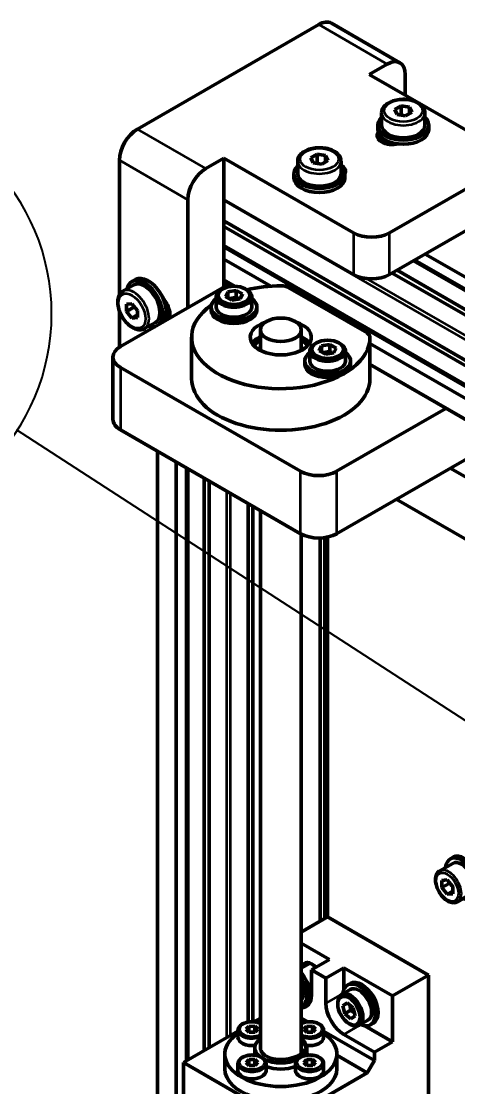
# Model space of a CAD drawing. Header units: millimetres. Extents: x -2015 to 3360, y -4745 to 2376.
# Drawn here: x 1363.9 to 1449.5, y 1187.3 to 1396.6 of the extents above; entities that cross this region are included whole.
import ezdxf

# ---------------------------------------------------------------- set-up
doc = ezdxf.new("R2010")
doc.units = ezdxf.units.MM
doc.header["$LTSCALE"] = 8
for name, color, linetype, lineweight in [('Symbol (ISO)', 7, 'Continuous', 25), ('Visible (ISO)', 7, 'Continuous', 50), ('Visible Narrow (ISO)', 7, 'Continuous', 35)]:
    doc.layers.add(name, color=color, linetype=linetype, lineweight=lineweight)
doc.styles.add('Note Text (ISO)', font='tahoma.ttf')

# ---------------------------------------------------------------- blocks, each defined once
blk = doc.blocks.new('Balloon8')
at = {"layer": 'Symbol (ISO)'}
for p, q in [((165.979, 172.638), (165.82, 172.638)), ((185.328, 154.83), (170.369, 164.539)), ((165.979, 162.138), (165.82, 162.138)), ((185.6, 155.249), (185.056, 154.411)), ((187.425, 153.469), (185.6, 155.249)), ((185.328, 154.83), (187.425, 153.469)), ((185.056, 154.411), (187.425, 153.469))]:
    blk.add_line(p, q, dxfattribs=at)
at = {"layer": 'Symbol (ISO)', "flags": 128}
blk.add_lwpolyline([(185.056, 154.411), (187.425, 153.469), (185.6, 155.249), (185.056, 154.411)], dxfattribs=at)
at = {"layer": 'Symbol (ISO)'}
for centre, start, end in [((165.82, 167.388), 90, 270), ((165.979, 167.388), 270, 90)]:
    blk.add_arc(centre, 5.25, start, end, dxfattribs=at)
blk.add_solid([(185.056, 154.411), (187.425, 153.469), (185.6, 155.249), (185.056, 154.411)], dxfattribs=at)
at = {"layer": 'Symbol (ISO)', "insert": (165.899, 167.425), "char_height": 3.5, "attachment_point": 5, "style": 'Note Text (ISO)'}
blk.add_mtext('014', dxfattribs=at)

msp = doc.modelspace()

# ---------------------------------------------------------------- linework, layer by layer
at = {"layer": 'Visible (ISO)'}
for p, q in [((1386.65, 1375.4), (1422.22, 1395.93)), ((1438.15, 1388.42), (1424.72, 1396.18)), ((1432.12, 1386.13), (1435.65, 1388.17)), ((1457.57, 1371.44), (1432.12, 1386.13)), ((1439.19, 1386.13), (1439.19, 1382.05)), ((1437.16, 1379.25), (1438.39, 1379.95)), ((1437.61, 1378.28), (1437.16, 1379.25)), ((1438.39, 1379.95), (1440.06, 1379.7)), ((1438.39, 1378.16), (1438.39, 1379.95)), ((1440.06, 1379.7), (1440.51, 1378.73)), ((1440.06, 1378.47), (1440.06, 1379.7)), ((1434.58, 1378.58), (1434.58, 1376.13)), ((1439.28, 1378.02), (1437.61, 1378.28)), ((1440.51, 1378.73), (1439.28, 1378.02)), ((1443.08, 1378.58), (1443.08, 1376.13)), ((1433.83, 1375.31), (1433.83, 1376.13)), ((1443.83, 1375.31), (1443.83, 1376.13)), ((1436.33, 1372.81), (1436.33, 1372.37)), ((1383.11, 1342.83), (1383.11, 1369.27)), ((1400.08, 1367.64), (1403.62, 1369.68)), ((1403.62, 1369.68), (1429.08, 1354.98)), ((1403.62, 1361.52), (1403.62, 1369.68)), ((1418.11, 1369.07), (1418.11, 1366.62)), ((1420.69, 1369.74), (1421.91, 1370.44)), ((1421.13, 1368.77), (1420.69, 1369.74)), ((1422.81, 1368.51), (1421.13, 1368.77)), ((1421.91, 1370.44), (1423.58, 1370.18)), ((1421.91, 1368.65), (1421.91, 1370.44)), ((1424.03, 1369.22), (1422.81, 1368.51)), ((1423.58, 1370.18), (1424.03, 1369.22)), ((1423.58, 1368.96), (1423.58, 1370.18)), ((1426.61, 1369.07), (1426.61, 1366.62)), ((1417.36, 1365.8), (1417.36, 1366.62)), ((1427.36, 1365.8), (1427.36, 1366.62)), ((1436.15, 1354.98), (1457.57, 1367.35)), ((1396.55, 1340.29), (1396.55, 1361.52)), ((1429.08, 1346.82), (1403.62, 1361.52)), ((1403.62, 1361.52), (1403.62, 1344.37)), ((1457.57, 1359.19), (1436.15, 1346.82)), ((1403.62, 1357.34), (1819.02, 1117.5)), ((1403.62, 1356.26), (1818.77, 1116.57)), ((1403.62, 1352.51), (1817.88, 1113.34)), ((1403.62, 1352.23), (1817.81, 1113.1)), ((1443.13, 1350.85), (1837.89, 1122.94)), ((1403.62, 1349.86), (1412.84, 1344.53)), ((1440.83, 1349.52), (1829.53, 1125.11)), ((1441.08, 1349.66), (1830.17, 1125.02)), ((1386.27, 1345.84), (1385.56, 1345.43)), ((1436.66, 1347.11), (1822.75, 1124.2)), ((1437.59, 1347.65), (1823.79, 1124.68)), ((1404.75, 1345.02), (1383.33, 1332.65)), ((1383.82, 1343.56), (1385.94, 1344.78)), ((1403.41, 1344), (1403.12, 1343.84)), ((1403.62, 1345.67), (1405.6, 1344.53)), ((1403.62, 1345.43), (1404.19, 1345.1)), ((1404.37, 1343.44), (1406.05, 1343.7)), ((1406.05, 1342.4), (1406.05, 1343.7)), ((1406.05, 1343.7), (1407.27, 1343)), ((1407.79, 1344), (1408.07, 1343.84)), ((1431.71, 1335.34), (1416.26, 1344.26)), ((1402.1, 1342.41), (1402.1, 1340.45)), ((1403.93, 1342.48), (1404.37, 1343.44)), ((1405.15, 1341.77), (1403.93, 1342.48)), ((1404.37, 1342.22), (1404.37, 1343.44)), ((1406.82, 1342.03), (1405.15, 1341.77)), ((1407.27, 1343), (1406.82, 1342.03)), ((1409.1, 1342.41), (1409.1, 1340.45)), ((1383.11, 1332.53), (1383.11, 1339.67)), ((1384.53, 1340.99), (1385.59, 1341.09)), ((1384.53, 1339.58), (1384.53, 1340.99)), ((1386.08, 1340.48), (1384.53, 1339.58)), ((1385.59, 1338.26), (1384.53, 1339.58)), ((1385.59, 1341.09), (1386.65, 1339.77)), ((1386.65, 1339.77), (1386.65, 1338.36)), ((1392.19, 1340.6), (1392.57, 1340.82)), ((1401.1, 1339.8), (1401.1, 1340.45)), ((1410.1, 1339.8), (1410.1, 1340.45)), ((1385.59, 1338.26), (1386.65, 1338.87)), ((1386.65, 1338.36), (1385.59, 1338.26)), ((1388.07, 1336.2), (1390.19, 1337.42)), ((1410.79, 1331.91), (1410.79, 1335.96)), ((1418.79, 1331.91), (1418.79, 1335.96)), ((1397.29, 1326.33), (1397.29, 1334.49)), ((1421.79, 1333.39), (1421.51, 1333.22)), ((1426.18, 1333.39), (1426.46, 1333.22)), ((1432.29, 1326.33), (1432.29, 1334.49)), ((1432.29, 1333.3), (1817.23, 1111.06)), ((1383.12, 1332.53), (1383.11, 1332.53)), ((1420.48, 1331.8), (1420.48, 1329.84)), ((1422.31, 1331.86), (1422.76, 1332.83)), ((1423.54, 1331.16), (1422.31, 1331.86)), ((1422.76, 1332.83), (1424.43, 1333.09)), ((1422.76, 1331.6), (1422.76, 1332.83)), ((1425.21, 1331.42), (1423.54, 1331.16)), ((1424.43, 1331.78), (1424.43, 1333.09)), ((1424.43, 1333.09), (1425.66, 1332.38)), ((1425.66, 1332.38), (1425.21, 1331.42)), ((1427.48, 1331.8), (1427.48, 1329.84)), ((1381.86, 1330.61), (1381.86, 1318.36)), ((1419.48, 1329.18), (1419.48, 1329.84)), ((1428.48, 1329.18), (1428.48, 1329.84)), ((1432.29, 1329.12), (1816.18, 1107.48)), ((1383.33, 1328.57), (1418.68, 1308.16)), ((1425.75, 1308.16), (1447.17, 1320.52)), ((1418.68, 1295.91), (1383.33, 1316.32)), ((1457.78, 1314.4), (1425.75, 1295.91)), ((1390.6, 1052), (1390.6, 1312.12)), ((1394.23, 1049.91), (1394.23, 1310.03)), ((1396.29, 1192.38), (1396.29, 1308.84)), ((1396.53, 1192.52), (1396.53, 1308.7)), ((1461.46, 1301.04), (1448.05, 1308.78)), ((1448.05, 1308.78), (1457.93, 1303.08)), ((1399.77, 1194.39), (1399.77, 1306.83)), ((1400.71, 1194.93), (1400.71, 1306.29)), ((1408.37, 1199.97), (1408.37, 1301.86)), ((1437.44, 1302.66), (1480.55, 1277.77)), ((1409.3, 1200.04), (1409.3, 1301.32)), ((1410.79, 1194.9), (1410.79, 1300.47)), ((1418.79, 1194.22), (1418.79, 1295.85)), ((1422.51, 1219.77), (1422.51, 1295.07)), ((1423.45, 1220.3), (1423.45, 1295.15)), ((1423.98, 1220.62), (1423.98, 1295.25)), ((1445.99, 1229.68), (1448.54, 1231.15)), ((1448.6, 1232.35), (1448.04, 1232.02)), ((1446.4, 1227.81), (1447.46, 1227.9)), ((1446.4, 1226.39), (1446.4, 1227.81)), ((1447.81, 1227.21), (1446.4, 1226.39)), ((1447.46, 1225.07), (1446.4, 1226.39)), ((1447.46, 1227.9), (1448.52, 1226.58)), ((1448.52, 1226.58), (1448.52, 1225.17)), ((1448.52, 1225.69), (1447.46, 1225.07)), ((1448.52, 1225.17), (1447.46, 1225.07)), ((1449.49, 1223.62), (1452.04, 1225.09)), ((1423.98, 1220.62), (1418.79, 1217.62)), ((1443.78, 1209.18), (1423.98, 1220.62)), ((1418.79, 1215.45), (1424.34, 1212.25)), ((1424.34, 1212.25), (1420.8, 1210.21)), ((1418.79, 1210.54), (1420.55, 1211.55)), ((1423.63, 1208.57), (1420.8, 1210.21)), ((1420.8, 1210.21), (1420.8, 1205.31)), ((1423.63, 1208.57), (1427.17, 1210.61)), ((1427.17, 1210.61), (1427.17, 1206.38)), ((1427.17, 1210.61), (1436.71, 1205.1)), ((1423.63, 1203.67), (1423.63, 1208.57)), ((1428.45, 1207.57), (1427.89, 1207.24)), ((1443.78, 1209.18), (1436.71, 1205.1)), ((1443.78, 1176.52), (1443.78, 1209.18)), ((1420.28, 1206.78), (1420.8, 1207.08)), ((1420.8, 1205.31), (1420.45, 1205.51)), ((1426.69, 1205.4), (1428.39, 1206.38)), ((1419.52, 1203.45), (1418.95, 1203.12)), ((1425.96, 1203.47), (1425.96, 1203.8)), ((1426.96, 1203.19), (1427.78, 1203.77)), ((1427.85, 1203.7), (1426.96, 1203.19)), ((1427.78, 1203.77), (1428.97, 1202.78)), ((1436.71, 1205.1), (1436.71, 1196.12)), ((1427.34, 1201.62), (1426.96, 1203.19)), ((1427.34, 1201.62), (1428.47, 1202.28)), ((1428.54, 1200.64), (1427.34, 1201.62)), ((1428.97, 1202.78), (1429.35, 1201.22)), ((1410.79, 1200.75), (1409.53, 1200.02)), ((1420.05, 1200.02), (1418.79, 1200.75)), ((1428.16, 1199.67), (1428.44, 1199.51)), ((1429.35, 1201.22), (1428.54, 1200.64)), ((1430.19, 1199.34), (1431.89, 1200.32)), ((1431.28, 1199.26), (1436.71, 1196.12)), ((1432.95, 1199.78), (1432.39, 1199.45)), ((1406.39, 1198.21), (1395.7, 1192.04)), ((1406.39, 1198.33), (1406.39, 1196.94)), ((1407.98, 1198.55), (1408.52, 1199.13)), ((1408.59, 1197.98), (1407.98, 1198.55)), ((1408.52, 1199.13), (1409.68, 1199.16)), ((1408.52, 1198.05), (1408.52, 1199.13)), ((1409.75, 1198.01), (1408.59, 1197.98)), ((1409.68, 1199.16), (1410.29, 1198.59)), ((1409.68, 1198), (1409.68, 1199.16)), ((1410.29, 1198.59), (1409.75, 1198.01)), ((1419.29, 1198.55), (1419.84, 1199.13)), ((1419.91, 1197.98), (1419.29, 1198.55)), ((1419.84, 1199.13), (1420.99, 1199.16)), ((1419.84, 1198.05), (1419.84, 1199.13)), ((1421.06, 1198.01), (1419.91, 1197.98)), ((1420.99, 1199.16), (1421.6, 1198.59)), ((1420.99, 1198), (1420.99, 1199.16)), ((1421.6, 1198.59), (1421.06, 1198.01)), ((1423.2, 1198.33), (1423.2, 1196.94)), ((1433.18, 1192.45), (1423.2, 1198.21)), ((1433.18, 1194.08), (1427.17, 1197.55)), ((1436.71, 1196.12), (1433.18, 1194.08)), ((1403.79, 1190.81), (1403.79, 1193.67)), ((1409.69, 1193.67), (1409.69, 1194.9)), ((1419.89, 1193.67), (1419.89, 1194.9)), ((1425.79, 1190.81), (1425.79, 1193.67)), ((1425.79, 1193.44), (1431.76, 1190)), ((1433.18, 1192.45), (1433.18, 1194.08)), ((1415.5, 1180.61), (1395.7, 1192.04)), ((1395.7, 1192.04), (1395.7, 1183.87)), ((1406.39, 1191.79), (1406.39, 1190.41)), ((1407.98, 1192.01), (1408.52, 1192.6)), ((1408.59, 1191.45), (1407.98, 1192.01)), ((1408.52, 1192.6), (1409.68, 1192.63)), ((1408.52, 1191.52), (1408.52, 1192.6)), ((1409.75, 1191.47), (1408.59, 1191.45)), ((1409.68, 1192.63), (1410.29, 1192.06)), ((1409.68, 1191.47), (1409.68, 1192.63)), ((1410.29, 1192.06), (1409.75, 1191.47)), ((1411.89, 1191.79), (1411.89, 1190.41)), ((1417.7, 1191.79), (1417.7, 1190.41)), ((1419.29, 1192.01), (1419.84, 1192.6)), ((1419.91, 1191.45), (1419.29, 1192.01)), ((1419.84, 1192.6), (1420.99, 1192.63)), ((1419.84, 1191.52), (1419.84, 1192.6)), ((1421.06, 1191.47), (1419.91, 1191.45)), ((1420.99, 1192.63), (1421.6, 1192.06)), ((1420.99, 1191.47), (1420.99, 1192.63)), ((1421.6, 1192.06), (1421.06, 1191.47)), ((1423.2, 1191.79), (1423.2, 1190.41)), ((1431.76, 1190), (1433.18, 1192.45)), ((1431.76, 1190), (1415.5, 1180.61))]:
    msp.add_line(p, q, dxfattribs=at)
for centre, major_axis, ratio, start_param, end_param in [((1422.22, 1391.85), (2.5, 4.33), 0.57735, 0, 0.785398), ((1435.65, 1384.09), (2.5, 4.33), 0.57735, 5.497787, 7.068583), ((1438.83, 1376.13), (5, 0), 0.57735, 2.586782, 6.837996), ((1386.65, 1371.31), (-2.5, -4.33), 0.57735, 3.926991, 5.497787), ((1438.83, 1375.31), (5, 0), 0.57735, 3.141593, 6.283185), ((1438.83, 1376.13), (4.25, 0), 0.57735, 3.141593, 6.283185), ((1436.71, 1374.09), (-3, 0), 0.57735, 5.897212, 8.239955), ((1400.08, 1363.56), (2.5, 4.33), 0.57735, 0.785398, 2.356194), ((1422.36, 1366.62), (5, 0), 0.57735, 2.586782, 6.837996), ((1422.36, 1366.62), (4.25, 0), 0.57735, 3.141593, 6.283185), ((1424.48, 1367.03), (3, 0), 0.57735, 5.997824, 7.065108), ((1422.36, 1365.8), (5, 0), 0.57735, 3.141593, 6.283185), ((1432.61, 1357.03), (-5, 0), 0.57735, 0.785398, 2.356194), ((1388.06, 1341.1), (-2.5, 4.33), 0.57735, 3.28349, 6.837996), ((1388.77, 1341.51), (-2.5, 4.33), 0.57735, 3.28349, 6.283185), ((1432.61, 1348.86), (5, 0), 0.57735, 3.926991, 5.497787), ((1388.06, 1341.1), (-2.12, 3.68), 0.57735, 3.141593, 6.283185), ((1405.6, 1342.41), (3.5, 0), 0.57735, 2.356194, 7.068583), ((1404.54, 1345.31), (0.5, 0), 0.57735, 3.926991, 5.070709), ((1414.79, 1334.49), (-17.5, 0), 0.57735, 4.708747, 5.10491), ((1414.85, 1343.44), (2, 0), 0.57735, 0.785398, 1.567154), ((1390.89, 1340.29), (1.5, -2.6), 0.57735, 0.339837, 1.956769), ((1405.6, 1340.45), (4.5, 0), 0.57735, 2.461919, 6.962859), ((1414.79, 1334.49), (-17.5, 0), 0.57735, 5.606882, 9.42842), ((1405.6, 1339.8), (4.5, 0), 0.57735, 3.141593, 6.283185), ((1405.6, 1340.45), (3.5, 0), 0.57735, 3.141593, 6.283185), ((1390.89, 1340.29), (1.5, -2.6), 0.57735, 5.897212, 5.943348), ((1414.79, 1334.49), (6, 0), 0.57735, 2.092722, 7.332056), ((1388.06, 1341.1), (2.5, -4.33), 0.57735, 5.728374, 6.141288), ((1430.29, 1334.52), (2, 0), 0.57735, 0.003642, 0.785398), ((1414.79, 1332.04), (-6, 0), 0.57735, 5.442117, 5.921818), ((1414.79, 1332.04), (-5.33, 0), 0.57735, 5.560451, 6.050294), ((1414.79, 1332.04), (6, 0), 0.57735, 0.361367, 0.841069), ((1414.79, 1332.04), (5.33, 0), 0.57735, 0.232891, 0.722734), ((1423.98, 1331.8), (3.5, 0), 0.57735, 2.356194, 7.068583), ((1386.86, 1330.61), (-5, 0), 0.57735, 5.497787, 7.068583), ((1423.98, 1329.84), (4.5, 0), 0.57735, 2.461919, 6.962859), ((1423.98, 1329.18), (4.5, 0), 0.57735, 3.141593, 6.283185), ((1423.98, 1329.84), (3.5, 0), 0.57735, 3.141593, 6.283185), ((1414.79, 1326.33), (-17.5, 0), 0.57735, 0, 3.141593), ((1386.86, 1318.36), (-5, 0), 0.57735, 0, 0.785398), ((1422.22, 1310.2), (5, 0), 0.57735, 3.926991, 5.497787), ((1422.22, 1297.95), (-5, 0), 0.57735, 0.785398, 2.356194), ((1450.29, 1228.12), (-2.25, 3.9), 0.577347, 2.461919, 6.962859), ((1450.85, 1228.45), (-2.25, 3.9), 0.577347, 3.141593, 6.283185), ((1450.29, 1228.12), (-1.75, 3.03), 0.577347, 3.141593, 6.283185), ((1417.27, 1207.35), (2.25, -3.9), 0.577347, 0, 1.856365), ((1420.8, 1209.39), (-1.25, 2.17), 0.577347, 4.999154, 6.926686), ((1416.7, 1207.02), (2.25, -3.9), 0.577347, 6.214699, 7.922473), ((1430.14, 1203.35), (-2.25, 3.9), 0.577347, 2.461919, 6.962859), ((1430.7, 1203.67), (-2.25, 3.9), 0.577347, 3.141593, 6.283185), ((1416.7, 1207.02), (1.75, -3.03), 0.577347, 0.220775, 1.350027), ((1428.44, 1202.37), (-1.75, 3.03), 0.577347, 2.356202, 7.068576), ((1430.14, 1203.35), (-1.75, 3.03), 0.577347, 3.141593, 6.283185), ((1417.27, 1207.35), (2.5, -4.33), 0.577347, 5.943779, 7.068586), ((1427.17, 1201.63), (-2.5, 4.33), 0.577347, 0.785401, 2.356197), ((1414.79, 1193.67), (-11, 0), 0.57735, 5.582277, 10.125678), ((1409.14, 1196.94), (-2.75, 0), 0.57735, 0, 1.801798), ((1414.79, 1194.9), (-5.1, 0), 0.57735, 5.613978, 6.865902), ((1414.79, 1194.9), (5.1, 0), 0.57735, 5.70046, 6.952393), ((1414.79, 1194.9), (5, 0), 0.57735, 0.110015, 0.643501), ((1420.45, 1196.94), (2.75, 0), 0.57735, 4.481369, 6.283185), ((1414.79, 1193.67), (-5.1, 0), 0.57735, 0, 0.067773), ((1414.79, 1194.9), (-4, 0), 0.57735, 0, 2.099062), ((1414.79, 1193.67), (5.1, 0), 0.57735, 6.215404, 6.283185), ((1414.79, 1194.9), (5.1, 0), 0.57735, 4.024629, 5.400137), ((1414.79, 1193.67), (5.1, 0), 0.57735, 4.105911, 5.318853), ((1414.79, 1190.81), (-11, 0), 0.57735, 0, 3.141593), ((1409.14, 1190.41), (2.75, 0), 0.57735, 3.141593, 6.283185), ((1420.45, 1190.41), (2.75, 0), 0.57735, 3.141593, 6.283185)]:
    msp.add_ellipse(centre, major_axis=major_axis, ratio=ratio, start_param=start_param, end_param=end_param, dxfattribs=at)
for centre, major_axis, ratio in [((1405.6, 1342.74), (-3.1, 0), 0.57735), ((1414.79, 1335.96), (-4, 0), 0.57735), ((1423.98, 1332.12), (-3.1, 0), 0.57735), ((1428.16, 1202.2), (1.55, -2.68), 0.577347)]:
    msp.add_ellipse(centre, major_axis=major_axis, ratio=ratio, dxfattribs=at)
for points, knots in [([(1434.58, 1378.58), (1434.58, 1378.85), (1434.65, 1379.11), (1434.88, 1379.62), (1435.07, 1379.86), (1435.55, 1380.32), (1435.87, 1380.53), (1436.59, 1380.87), (1437, 1381.01), (1437.86, 1381.19), (1438.32, 1381.24), (1439.22, 1381.25), (1439.68, 1381.21), (1440.54, 1381.04), (1440.96, 1380.92), (1441.7, 1380.58), (1442.04, 1380.38), (1442.59, 1379.89), (1442.8, 1379.61), (1443.03, 1379.07), (1443.08, 1378.83), (1443.08, 1378.58)], [3.910891, 3.910891, 3.910891, 3.910891, 4.173499, 4.173499, 4.460334, 4.460334, 4.788164, 4.788164, 5.128362, 5.128362, 5.465903, 5.465903, 5.801708, 5.801708, 6.138953, 6.138953, 6.479102, 6.479102, 6.809075, 6.809075, 7.052483, 7.052483, 7.052483, 7.052483]), ([(1418.11, 1369.07), (1418.11, 1369.33), (1418.17, 1369.6), (1418.41, 1370.11), (1418.59, 1370.35), (1419.08, 1370.81), (1419.39, 1371.01), (1420.11, 1371.36), (1420.52, 1371.5), (1421.39, 1371.68), (1421.84, 1371.73), (1422.75, 1371.74), (1423.2, 1371.7), (1424.07, 1371.53), (1424.48, 1371.41), (1425.23, 1371.07), (1425.57, 1370.86), (1426.11, 1370.38), (1426.32, 1370.1), (1426.56, 1369.56), (1426.61, 1369.31), (1426.61, 1369.07)], [3.910891, 3.910891, 3.910891, 3.910891, 4.173499, 4.173499, 4.460334, 4.460334, 4.788164, 4.788164, 5.128362, 5.128362, 5.465903, 5.465903, 5.801708, 5.801708, 6.138953, 6.138953, 6.479102, 6.479102, 6.809075, 6.809075, 7.052483, 7.052483, 7.052483, 7.052483]), ([(1388.07, 1336.2), (1387.84, 1336.07), (1387.58, 1335.99), (1387.02, 1335.94), (1386.72, 1335.98), (1386.08, 1336.17), (1385.74, 1336.34), (1385.08, 1336.79), (1384.76, 1337.08), (1384.17, 1337.73), (1383.9, 1338.1), (1383.44, 1338.88), (1383.24, 1339.29), (1382.96, 1340.13), (1382.86, 1340.55), (1382.77, 1341.36), (1382.78, 1341.76), (1382.93, 1342.47), (1383.07, 1342.8), (1383.42, 1343.27), (1383.6, 1343.44), (1383.82, 1343.56)], [2.356194, 2.356194, 2.356194, 2.356194, 2.618803, 2.618803, 2.905638, 2.905638, 3.233468, 3.233468, 3.573666, 3.573666, 3.911206, 3.911206, 4.247012, 4.247012, 4.584257, 4.584257, 4.924406, 4.924406, 5.254378, 5.254378, 5.497787, 5.497787, 5.497787, 5.497787]), ([(1449.49, 1223.62), (1449.3, 1223.51), (1449.09, 1223.45), (1448.63, 1223.41), (1448.38, 1223.44), (1447.85, 1223.6), (1447.58, 1223.74), (1447.03, 1224.11), (1446.77, 1224.35), (1446.28, 1224.89), (1446.06, 1225.19), (1445.68, 1225.84), (1445.52, 1226.18), (1445.29, 1226.86), (1445.21, 1227.21), (1445.14, 1227.88), (1445.15, 1228.2), (1445.27, 1228.79), (1445.38, 1229.06), (1445.67, 1229.44), (1445.82, 1229.58), (1445.99, 1229.68)], [2.356197, 2.356197, 2.356197, 2.356197, 2.620041, 2.620041, 2.907971, 2.907971, 3.235923, 3.235923, 3.575538, 3.575538, 3.912524, 3.912524, 4.247837, 4.247837, 4.584559, 4.584559, 4.92412, 4.92412, 5.253953, 5.253953, 5.49779, 5.49779, 5.49779, 5.49779]), ([(1406.39, 1198.33), (1406.39, 1198.5), (1406.43, 1198.67), (1406.58, 1199), (1406.7, 1199.15), (1407.02, 1199.45), (1407.22, 1199.58), (1407.69, 1199.8), (1407.96, 1199.89), (1408.52, 1200.01), (1408.81, 1200.04), (1409.39, 1200.04), (1409.69, 1200.02), (1410.25, 1199.91), (1410.52, 1199.83), (1410.77, 1199.71), (1410.78, 1199.71), (1410.79, 1199.7)], [3.910891, 3.910891, 3.910891, 3.910891, 4.176685, 4.176685, 4.46631, 4.46631, 4.794404, 4.794404, 5.133115, 5.133115, 5.469249, 5.469249, 5.803808, 5.803808, 6.139723, 6.139723, 6.156677, 6.156677, 6.156677, 6.156677]), ([(1418.79, 1199.7), (1419.02, 1199.81), (1419.28, 1199.89), (1419.83, 1200.01), (1420.12, 1200.04), (1420.71, 1200.04), (1421, 1200.02), (1421.56, 1199.91), (1421.83, 1199.83), (1422.31, 1199.61), (1422.53, 1199.48), (1422.88, 1199.16), (1423.02, 1198.98), (1423.16, 1198.64), (1423.2, 1198.48), (1423.2, 1198.33)], [4.806671, 4.806671, 4.806671, 4.806671, 5.133115, 5.133115, 5.469249, 5.469249, 5.803808, 5.803808, 6.139723, 6.139723, 6.478376, 6.478376, 6.807975, 6.807975, 7.052483, 7.052483, 7.052483, 7.052483]), ([(1419.76, 1195.21), (1419.74, 1194.95), (1419.64, 1194.7), (1419.35, 1194.22), (1419.15, 1194), (1418.76, 1193.68), (1418.61, 1193.58), (1418.21, 1193.35), (1417.95, 1193.23), (1417.4, 1193.04), (1417.11, 1192.96), (1416.81, 1192.9)], [-0.5310491, -0.5310491, -0.5310491, -0.5310491, -0.3949756, -0.3949756, -0.2651625, -0.2651625, -0.1941625, -0.1941625, -0.0952063, -0.0952063, -0.000001, -0.000001, -0.000001, -0.000001]), ([(1406.39, 1191.79), (1406.39, 1191.96), (1406.43, 1192.14), (1406.58, 1192.46), (1406.7, 1192.62), (1407.02, 1192.91), (1407.22, 1193.05), (1407.69, 1193.27), (1407.96, 1193.36), (1408.52, 1193.47), (1408.81, 1193.51), (1409.39, 1193.51), (1409.69, 1193.48), (1410.25, 1193.38), (1410.52, 1193.29), (1411, 1193.08), (1411.21, 1192.94), (1411.57, 1192.63), (1411.7, 1192.45), (1411.85, 1192.11), (1411.89, 1191.95), (1411.89, 1191.79)], [3.910891, 3.910891, 3.910891, 3.910891, 4.176685, 4.176685, 4.46631, 4.46631, 4.794404, 4.794404, 5.133115, 5.133115, 5.469249, 5.469249, 5.803808, 5.803808, 6.139723, 6.139723, 6.478376, 6.478376, 6.807975, 6.807975, 7.052483, 7.052483, 7.052483, 7.052483]), ([(1417.7, 1191.79), (1417.7, 1191.96), (1417.74, 1192.14), (1417.89, 1192.46), (1418.01, 1192.62), (1418.33, 1192.91), (1418.54, 1193.05), (1419, 1193.27), (1419.27, 1193.36), (1419.83, 1193.47), (1420.12, 1193.51), (1420.71, 1193.51), (1421, 1193.48), (1421.56, 1193.38), (1421.83, 1193.29), (1422.31, 1193.08), (1422.53, 1192.94), (1422.88, 1192.63), (1423.02, 1192.45), (1423.16, 1192.11), (1423.2, 1191.95), (1423.2, 1191.79)], [3.910891, 3.910891, 3.910891, 3.910891, 4.176685, 4.176685, 4.46631, 4.46631, 4.794404, 4.794404, 5.133115, 5.133115, 5.469249, 5.469249, 5.803808, 5.803808, 6.139723, 6.139723, 6.478376, 6.478376, 6.807975, 6.807975, 7.052483, 7.052483, 7.052483, 7.052483])]:
    msp.add_open_spline(points, degree=3, knots=knots, dxfattribs=at)
for points, weights in [([(1406.05, 1342.4), (1405.27, 1342.09), (1404.54, 1342.13)], [1, 1.14132159583, 1.02444378709]), ([(1406.57, 1341.99), (1406.33, 1342.14), (1406.05, 1342.4)], [1.07528038948, 1.064696979, 1]), ([(1424.43, 1331.78), (1423.66, 1331.47), (1422.92, 1331.51)], [1, 1.14132159583, 1.02444378709]), ([(1424.95, 1331.38), (1424.71, 1331.53), (1424.43, 1331.78)], [1.07528038948, 1.064696979, 1]), ([(1447.85, 1227.41), (1447.84, 1227.32), (1447.81, 1227.21)], [1.0314894977, 1.01779069381, 1]), ([(1447.81, 1227.21), (1448.25, 1226.86), (1448.52, 1226.5)], [1, 1.09061273341, 1.07507628929]), ([(1428.31, 1203.33), (1428.46, 1202.88), (1428.47, 1202.28)], [1.07048664942, 1.10039159807, 1]), ([(1428.47, 1202.28), (1428.92, 1202.05), (1429.21, 1201.8)], [1, 1.08452429607, 1.07668489773]), ([(1418.79, 1196.42), (1419.53, 1195.78), (1419.73, 1195.01)], [0.982801647632, 0.962261073712, 0.999728554751]), ([(1418.79, 1194.22), (1418.79, 1193.93), (1418.69, 1193.64)], [0.981571025981, 0.972887607269, 0.976682205685])]:
    msp.add_rational_spline(points, weights, degree=2, dxfattribs=at)
at = {"layer": 'Visible Narrow (ISO)'}
for p, q in [((1422.22, 1395.93), (1435.65, 1388.17)), ((1400.08, 1367.64), (1386.65, 1375.4)), ((1434.59, 1373.79), (1434.59, 1372.87)), ((1383.11, 1369.27), (1396.55, 1361.52)), ((1403.62, 1361.35), (1819.96, 1120.98)), ((1429.08, 1354.98), (1429.08, 1346.82)), ((1436.15, 1346.82), (1436.15, 1354.98)), ((1403.62, 1345.84), (1405.91, 1344.52)), ((1431.56, 1346.04), (1820.19, 1121.66)), ((1404.19, 1344.7), (1404.19, 1345.1)), ((1392.21, 1338.6), (1393.01, 1339.06)), ((1432.29, 1329.29), (1816.23, 1107.62)), ((1383.33, 1328.57), (1383.33, 1316.32)), ((1390.75, 1051.92), (1390.75, 1312.04)), ((1418.68, 1295.91), (1418.68, 1308.16)), ((1425.75, 1308.16), (1425.75, 1295.91)), ((1404.19, 1196.94), (1404.19, 1304.28)), ((1404.89, 1197.35), (1404.89, 1303.87)), ((1426.98, 1205.6), (1423.63, 1203.67)), ((1420.8, 1205.31), (1420.43, 1205.09)), ((1430.51, 1199.48), (1427.17, 1197.55))]:
    msp.add_line(p, q, dxfattribs=at)
for centre, major_axis, ratio in [((1438.83, 1378.99), (3.75, 0), 0.57735), ((1422.36, 1369.48), (3.75, 0), 0.57735), ((1385.59, 1339.67), (-1.87, 3.25), 0.57735), ((1447.46, 1226.49), (1.55, -2.68), 0.577347), ((1409.14, 1192.04), (-2.45, 0), 0.57735), ((1420.45, 1192.04), (-2.45, 0), 0.57735)]:
    msp.add_ellipse(centre, major_axis=major_axis, ratio=ratio, dxfattribs=at)
for centre, major_axis, ratio, start_param, end_param in [((1438.83, 1378.58), (-4.25, 0), 0.57735, 0, 3.141593), ((1422.36, 1369.07), (-4.25, 0), 0.57735, 0, 3.141593), ((1385.94, 1339.88), (2.12, -3.68), 0.57735, 0, 3.141593), ((1414.79, 1332.04), (-4.3, 0), 0.57735, 5.907435, 6.269755), ((1414.79, 1332.04), (4.3, 0), 0.57735, 0.01343, 0.37575), ((1447.74, 1226.65), (1.75, -3.03), 0.577347, 0, 3.141593), ((1409.14, 1198.57), (-2.45, 0), 0.57735, 3.969721, 8.596649), ((1420.45, 1198.57), (2.45, 0), 0.57735, 3.96969, 8.596681), ((1409.14, 1198.33), (-2.75, 0), 0.57735, 0, 2.217404), ((1420.45, 1198.33), (2.75, 0), 0.57735, 4.065756, 6.283185), ((1409.14, 1191.79), (-2.75, 0), 0.57735, 0, 3.141593), ((1420.45, 1191.79), (-2.75, 0), 0.57735, 0, 3.141593)]:
    msp.add_ellipse(centre, major_axis=major_axis, ratio=ratio, start_param=start_param, end_param=end_param, dxfattribs=at)

# ---------------------------------------------------------------- block references
at = {"layer": 'Symbol (ISO)', "xscale": 8, "yscale": 8, "zscale": 8}
msp.add_blockref('Balloon8', (0, 0), dxfattribs=at)

doc.saveas('drawing.dxf')
